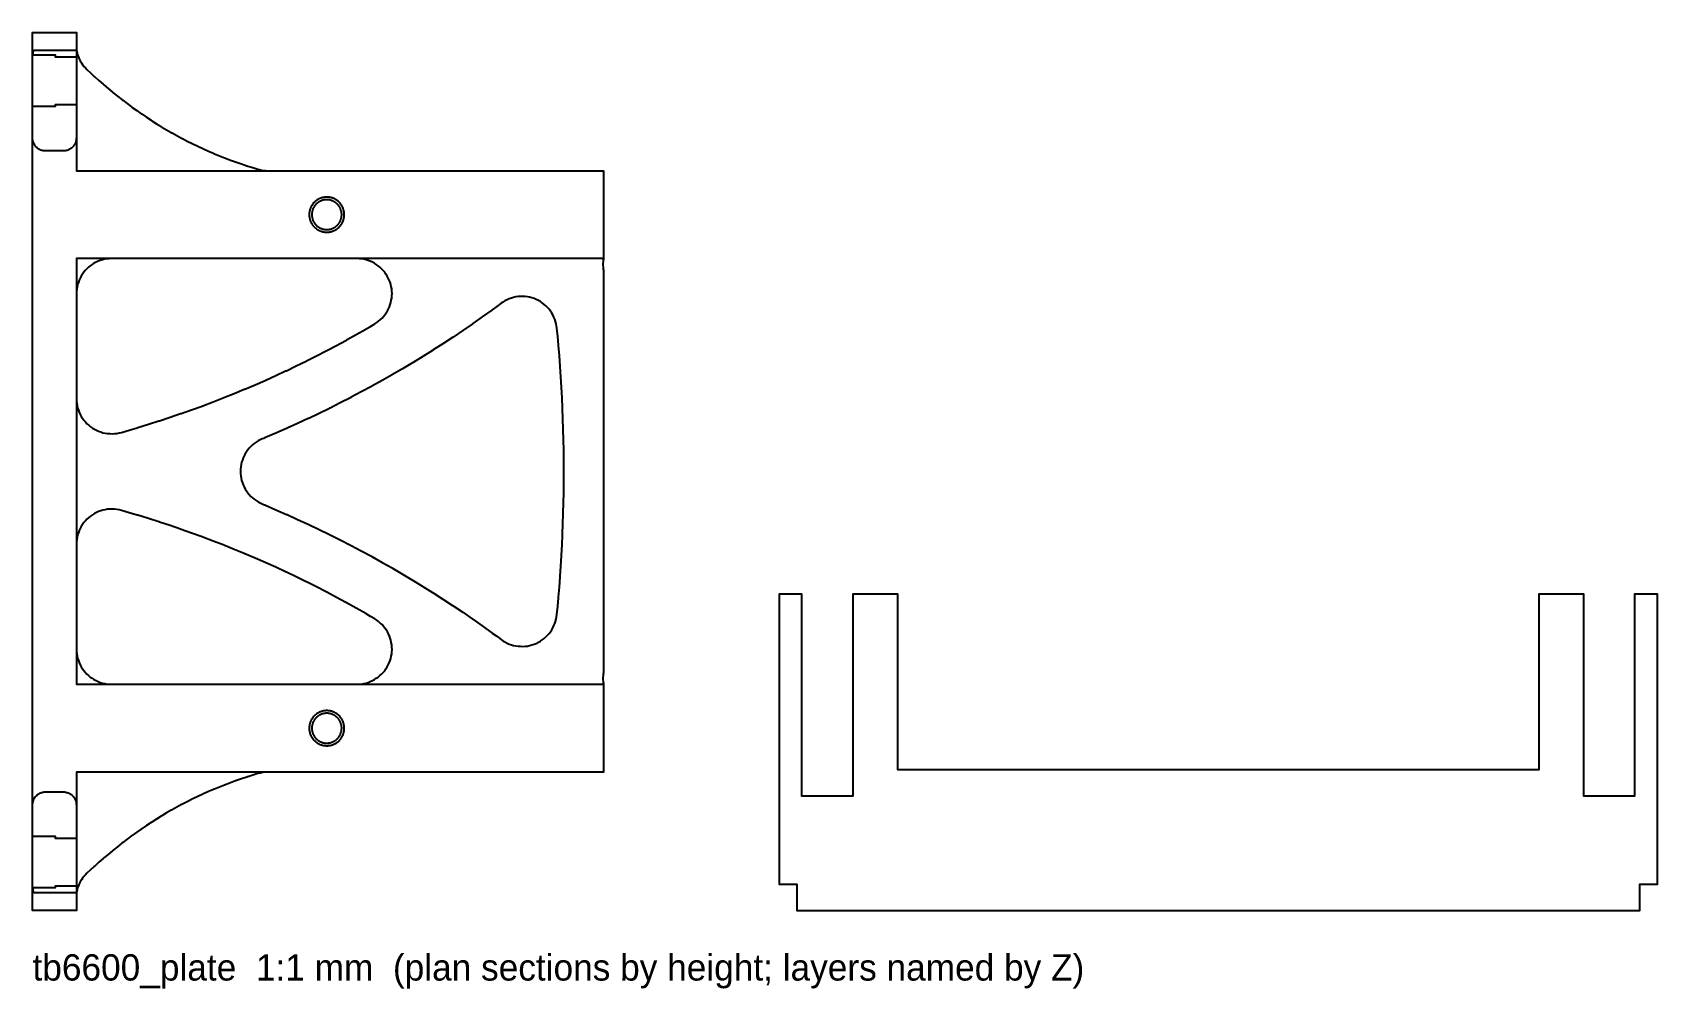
# Model space of a CAD drawing. Header units: millimetres. Extents: x -5 to 180, y -59 to 50.
import ezdxf

# ---------------------------------------------------------------- set-up
doc = ezdxf.new("R2010")
doc.units = ezdxf.units.MM
for name, color, linetype in [('SIDE x-2_5 post face, slots and nut channel', 6, 'Continuous'), ('TEXT', 8, 'Continuous'), ('Z1_5 base frame', 7, 'Continuous'), ('Z20 flange posts', 5, 'Continuous'), ('Z6 seat ribs and insert bores', 1, 'Continuous')]:
    doc.layers.add(name, color=color, linetype=linetype)

msp = doc.modelspace()

# ---------------------------------------------------------------- linework, layer by layer
at = {"layer": 'SIDE x-2_5 post face, slots and nut channel'}
msp.add_lwpolyline([(130, -34), (93.5, -34), (93.5, -24), (93.5, -14), (88.86, -14), (88.54, -14), (88.4, -14), (88.4, -36.12), (88.4, -37), (82.82, -37), (82.6, -37), (82.6, -36.12), (82.6, -14), (82.5, -14), (80, -14), (80, -30.5), (80, -47.01), (81.04, -47.01), (82, -47.01), (82, -48.52), (82, -50), (82.2, -50), (82.34, -50), (82.49, -50), (82.79, -50), (83.01, -50), (83.21, -50), (83.37, -50), (83.49, -50), (83.7, -50), (83.72, -50), (83.9, -50), (83.91, -50), (91.32, -50), (91.98, -50), (92.69, -50), (93.43, -50), (94.18, -50), (94.89, -50), (95.52, -50), (96.02, -50), (96.38, -50), (102.36, -50), (110.64, -50), (157.64, -50), (163.62, -50), (163.98, -50), (164.48, -50), (165.11, -50), (165.82, -50), (166.57, -50), (167.31, -50), (168.02, -50), (168.68, -50), (176.09, -50), (176.1, -50), (176.28, -50), (176.3, -50), (176.51, -50), (176.63, -50), (176.79, -50), (176.99, -50), (177.21, -50), (177.51, -50), (177.66, -50), (177.8, -50), (178, -50), (178, -48.49), (178, -47.01), (178.96, -47.01), (180, -47.01), (180, -30.5), (180, -14), (177.5, -14), (177.4, -14), (177.4, -36.12), (177.4, -37), (177.18, -37), (171.6, -37), (171.6, -36.12), (171.6, -14), (171.46, -14), (171.14, -14), (166.5, -14), (166.5, -24), (166.5, -34), (130, -34)], close=True, dxfattribs=at)
at = {"layer": 'Z1_5 base frame'}
for points in [[(59.99, 22.94), (60, 22.83), (60, 0), (60, -22.83), (59.99, -22.94), (59.97, -23.04), (59.95, -23.26), (59.94, -23.48), (59.94, -23.7), (59.95, -23.92), (59.97, -24.05), (59.99, -24.17), (59.99, -24.21), (60, -24.32), (60, -24.38), (60, -29.23), (60, -34.12), (60, -34.18), (59.99, -34.24), (59.93, -34.25), (59.87, -34.25), (40.92, -34.25), (21.84, -34.25), (21.54, -34.27), (21.24, -34.29), (20.95, -34.36), (20.66, -34.43), (20.08, -34.61), (19.5, -34.79), (19.44, -34.8), (19.39, -34.82), (18.8, -35.02), (18.22, -35.22), (18.16, -35.24), (18.11, -35.26), (17.53, -35.47), (16.96, -35.69), (16.9, -35.71), (16.85, -35.73), (16.28, -35.96), (15.71, -36.19), (15.66, -36.21), (15.6, -36.24), (15.04, -36.48), (14.48, -36.73), (14.43, -36.75), (14.38, -36.78), (13.83, -37.04), (13.27, -37.3), (13.22, -37.32), (13.17, -37.35), (12.62, -37.63), (12.08, -37.91), (12.03, -37.93), (11.98, -37.96), (11.44, -38.25), (10.9, -38.55), (10.85, -38.58), (10.8, -38.6), (10.27, -38.91), (9.74, -39.22), (9.69, -39.25), (9.65, -39.28), (9.12, -39.61), (8.6, -39.94), (8.55, -39.97), (8.5, -40), (7.99, -40.34), (7.47, -40.68), (7.43, -40.72), (7.38, -40.75), (6.87, -41.11), (6.36, -41.47), (6.32, -41.5), (6.27, -41.53), (5.77, -41.91), (5.27, -42.29), (5.22, -42.32), (5.18, -42.35), (4.68, -42.75), (4.19, -43.14), (4.15, -43.17), (4.1, -43.21), (3.61, -43.62), (3.12, -44.03), (3.08, -44.07), (3.04, -44.1), (2.56, -44.53), (2.08, -44.96), (2.04, -44.99), (2, -45.03), (1.6, -45.4), (1.2, -45.78), (1.03, -45.96), (0.86, -46.14), (0.71, -46.34), (0.56, -46.54), (0.44, -46.76), (0.32, -46.98), (0.23, -47.21), (0.13, -47.44), (0.07, -47.68), (0.01, -47.92), (0, -47.94), (0, -47.97), (-0.01, -47.99), (-0.07, -48), (-0.13, -48), (-2.47, -48), (-4.82, -48), (-4.85, -47.94), (-4.87, -47.87), (-4.91, -47.73), (-4.94, -47.59), (-4.96, -47.44), (-4.99, -47.29), (-4.99, -47.15), (-5, -47), (-5, -46.38), (-5, -46.16), (-5, 39.03), (-5, 46.16), (-5, 46.38), (-5, 47), (-4.99, 47.15), (-4.99, 47.29), (-4.96, 47.44), (-4.94, 47.59), (-4.91, 47.73), (-4.87, 47.87), (-4.85, 47.94), (-4.82, 48), (-2.49, 48), (-0.13, 48), (-0.07, 48), (-0.01, 47.99), (0, 47.97), (0, 47.94), (0.01, 47.92), (0.07, 47.68), (0.13, 47.44), (0.23, 47.21), (0.32, 46.98), (0.44, 46.76), (0.56, 46.54), (0.71, 46.34), (0.86, 46.14), (1.03, 45.96), (1.2, 45.78), (1.6, 45.4), (2, 45.03), (2.04, 44.99), (2.08, 44.96), (2.56, 44.53), (3.04, 44.1), (3.08, 44.07), (3.12, 44.03), (3.61, 43.62), (4.1, 43.21), (4.15, 43.17), (4.19, 43.14), (4.68, 42.75), (5.18, 42.35), (5.22, 42.32), (5.27, 42.29), (5.77, 41.91), (6.27, 41.53), (6.32, 41.5), (6.36, 41.47), (6.87, 41.11), (7.38, 40.75), (7.43, 40.72), (7.47, 40.68), (7.99, 40.34), (8.5, 40), (8.55, 39.97), (8.6, 39.94), (9.12, 39.61), (9.65, 39.28), (9.69, 39.25), (9.74, 39.22), (10.27, 38.91), (10.8, 38.6), (10.85, 38.58), (10.9, 38.55), (11.44, 38.25), (11.98, 37.96), (12.03, 37.93), (12.08, 37.91), (12.62, 37.63), (13.17, 37.35), (13.22, 37.32), (13.27, 37.3), (13.83, 37.04), (14.38, 36.78), (14.43, 36.75), (14.48, 36.73), (15.04, 36.48), (15.6, 36.24), (15.66, 36.21), (15.71, 36.19), (16.28, 35.96), (16.85, 35.73), (16.9, 35.71), (16.96, 35.69), (17.53, 35.47), (18.11, 35.26), (18.16, 35.24), (18.22, 35.22), (18.8, 35.02), (19.39, 34.82), (19.44, 34.8), (19.5, 34.79), (20.08, 34.61), (20.66, 34.43), (20.95, 34.36), (21.24, 34.29), (21.54, 34.27), (21.84, 34.25), (40.92, 34.25), (59.87, 34.25), (59.93, 34.25), (59.99, 34.24), (60, 34.18), (60, 34.12), (60, 29.27), (60, 24.38), (60, 24.32), (59.99, 24.21), (59.99, 24.17), (59.97, 24.05), (59.95, 23.92), (59.94, 23.7), (59.94, 23.48), (59.95, 23.26), (59.97, 23.04), (59.99, 22.94)], [(27.44, 27.55), (27.5, 27.52), (27.53, 27.5), (27.59, 27.47), (27.62, 27.46), (27.68, 27.43), (27.74, 27.4), (27.77, 27.39), (27.83, 27.37), (27.86, 27.35), (27.89, 27.34), (27.96, 27.32), (27.99, 27.32), (28.05, 27.3), (28.09, 27.29), (28.15, 27.28), (28.19, 27.28), (28.25, 27.27), (28.28, 27.26), (28.35, 27.26), (28.38, 27.25), (28.45, 27.25), (28.48, 27.25), (28.55, 27.25), (28.62, 27.25), (28.65, 27.26), (28.68, 27.26), (28.75, 27.27), (28.78, 27.27), (28.85, 27.28), (28.91, 27.29), (28.95, 27.3), (29.01, 27.32), (29.04, 27.32), (29.11, 27.34), (29.14, 27.35), (29.17, 27.37), (29.23, 27.39), (29.26, 27.4), (29.32, 27.43), (29.38, 27.46), (29.41, 27.47), (29.44, 27.49), (29.5, 27.52), (29.56, 27.55), (29.59, 27.57), (29.64, 27.61), (29.67, 27.63), (29.69, 27.65), (29.75, 27.69), (29.8, 27.73), (29.82, 27.75), (29.85, 27.77), (29.9, 27.82), (29.92, 27.84), (29.97, 27.89), (29.99, 27.91), (30.03, 27.96), (30.05, 27.99), (30.09, 28.04), (30.13, 28.1), (30.15, 28.12), (30.17, 28.15), (30.21, 28.21), (30.22, 28.24), (30.26, 28.29), (30.27, 28.32), (30.3, 28.38), (30.32, 28.41), (30.34, 28.47), (30.36, 28.5), (30.38, 28.57), (30.39, 28.6), (30.41, 28.66), (30.42, 28.69), (30.44, 28.76), (30.45, 28.79), (30.46, 28.85), (30.47, 28.89), (30.48, 28.95), (30.48, 28.98), (30.49, 29.05), (30.49, 29.08), (30.5, 29.15), (30.5, 29.22), (30.5, 29.25), (30.5, 29.28), (30.5, 29.35), (30.5, 29.38), (30.49, 29.45), (30.48, 29.52), (30.48, 29.55), (30.47, 29.58), (30.46, 29.65), (30.45, 29.68), (30.44, 29.74), (30.42, 29.81), (30.41, 29.84), (30.4, 29.87), (30.38, 29.93), (30.36, 30), (30.34, 30.03), (30.33, 30.06), (30.3, 30.12), (30.29, 30.15), (30.26, 30.21), (30.24, 30.24), (30.21, 30.29), (30.17, 30.35), (30.15, 30.38), (30.11, 30.43), (30.09, 30.46), (30.07, 30.48), (30.03, 30.54), (30.01, 30.56), (29.97, 30.61), (29.92, 30.66), (29.9, 30.68), (29.87, 30.7), (29.82, 30.75), (29.77, 30.79), (29.75, 30.81), (29.72, 30.83), (29.67, 30.87), (29.64, 30.89), (29.59, 30.93), (29.56, 30.95), (29.5, 30.98), (29.44, 31.01), (29.41, 31.03), (29.38, 31.04), (29.32, 31.07), (29.29, 31.09), (29.23, 31.11), (29.17, 31.13), (29.14, 31.15), (29.11, 31.16), (29.04, 31.18), (28.98, 31.19), (28.95, 31.2), (28.91, 31.21), (28.85, 31.22), (28.78, 31.23), (28.75, 31.23), (28.68, 31.24), (28.65, 31.24), (28.62, 31.25), (28.55, 31.25), (28.48, 31.25), (28.45, 31.25), (28.38, 31.25), (28.35, 31.24), (28.32, 31.24), (28.25, 31.23), (28.19, 31.22), (28.15, 31.22), (28.09, 31.21), (28.05, 31.2), (27.99, 31.18), (27.96, 31.18), (27.93, 31.17), (27.86, 31.15), (27.83, 31.13), (27.77, 31.11), (27.74, 31.1), (27.68, 31.07), (27.65, 31.06), (27.59, 31.03), (27.56, 31.01), (27.5, 30.98), (27.47, 30.96), (27.41, 30.93), (27.39, 30.91), (27.33, 30.87), (27.31, 30.85), (27.25, 30.81), (27.23, 30.79), (27.18, 30.75), (27.15, 30.73), (27.1, 30.68), (27.08, 30.66), (27.03, 30.61), (27.01, 30.59), (26.97, 30.54), (26.95, 30.51), (26.91, 30.46), (26.87, 30.4), (26.85, 30.38), (26.83, 30.35), (26.79, 30.29), (26.78, 30.26), (26.74, 30.21), (26.73, 30.18), (26.7, 30.12), (26.68, 30.09), (26.66, 30.03), (26.64, 30), (26.62, 29.93), (26.61, 29.9), (26.59, 29.84), (26.57, 29.78), (26.56, 29.74), (26.55, 29.71), (26.54, 29.65), (26.53, 29.61), (26.52, 29.55), (26.52, 29.52), (26.51, 29.45), (26.51, 29.42), (26.5, 29.35), (26.5, 29.32), (26.5, 29.25), (26.5, 29.22), (26.5, 29.15), (26.5, 29.12), (26.51, 29.05), (26.51, 29.02), (26.52, 28.95), (26.53, 28.92), (26.54, 28.85), (26.55, 28.82), (26.56, 28.76), (26.57, 28.72), (26.59, 28.66), (26.6, 28.63), (26.62, 28.57), (26.63, 28.54), (26.66, 28.47), (26.67, 28.44), (26.7, 28.38), (26.71, 28.35), (26.74, 28.29), (26.76, 28.26), (26.79, 28.21), (26.81, 28.18), (26.85, 28.12), (26.87, 28.1), (26.91, 28.04), (26.93, 28.02), (26.97, 27.96), (26.99, 27.94), (27.03, 27.89), (27.06, 27.87), (27.1, 27.82), (27.13, 27.8), (27.18, 27.75), (27.2, 27.73), (27.25, 27.69), (27.31, 27.65), (27.33, 27.63), (27.36, 27.61), (27.41, 27.57), (27.44, 27.55)], [(0, 20.25), (0, 14.27), (0, 8.29), (0.02, 8.02), (0.04, 7.76), (0.09, 7.5), (0.14, 7.24), (0.23, 6.99), (0.31, 6.74), (0.43, 6.5), (0.55, 6.26), (0.7, 6.05), (0.85, 5.83), (1.02, 5.63), (1.2, 5.43), (1.4, 5.26), (1.6, 5.09), (1.82, 4.94), (2.04, 4.8), (2.28, 4.68), (2.52, 4.57), (2.77, 4.49), (3.02, 4.41), (3.29, 4.36), (3.55, 4.31), (3.81, 4.3), (4.07, 4.29), (4.34, 4.31), (4.6, 4.33), (4.86, 4.39), (5.12, 4.45), (6.01, 4.71), (6.9, 4.97), (6.94, 4.98), (6.98, 4.99), (8.19, 5.37), (9.4, 5.75), (9.44, 5.76), (9.47, 5.77), (10.67, 6.17), (11.86, 6.58), (11.9, 6.59), (11.94, 6.6), (13.12, 7.03), (14.31, 7.45), (14.34, 7.47), (14.38, 7.48), (15.55, 7.93), (16.72, 8.38), (16.76, 8.39), (16.8, 8.41), (17.96, 8.88), (19.11, 9.35), (19.15, 9.37), (19.19, 9.38), (20.34, 9.88), (21.48, 10.37), (21.52, 10.39), (21.56, 10.4), (22.69, 10.92), (23.82, 11.44), (23.86, 11.46), (23.9, 11.47), (25.02, 12.01), (26.14, 12.56), (26.17, 12.57), (26.21, 12.59), (27.32, 13.16), (28.43, 13.72), (28.46, 13.74), (28.5, 13.76), (29.6, 14.35), (30.69, 14.93), (30.73, 14.95), (30.76, 14.97), (31.85, 15.58), (32.93, 16.19), (32.97, 16.21), (33, 16.24), (33.49, 16.52), (33.97, 16.81), (34.19, 16.95), (34.4, 17.1), (34.59, 17.27), (34.79, 17.45), (34.96, 17.65), (35.13, 17.84), (35.27, 18.06), (35.41, 18.28), (35.53, 18.51), (35.64, 18.75), (35.72, 19), (35.81, 19.24), (35.85, 19.5), (35.9, 19.75), (35.92, 20.01), (35.93, 20.28), (35.92, 20.54), (35.9, 20.79), (35.84, 21.05), (35.79, 21.31), (35.71, 21.55), (35.62, 21.8), (35.51, 22.03), (35.39, 22.26), (35.24, 22.48), (35.1, 22.7), (34.93, 22.89), (34.75, 23.09), (34.56, 23.26), (34.36, 23.43), (34.14, 23.57), (33.93, 23.72), (33.69, 23.83), (33.46, 23.95), (33.21, 24.03), (32.97, 24.11), (32.71, 24.17), (32.45, 24.22), (32.19, 24.23), (31.93, 24.25), (17.97, 24.25), (4, 24.25), (3.74, 24.23), (3.48, 24.22), (3.22, 24.16), (2.96, 24.11), (2.72, 24.03), (2.47, 23.95), (2.23, 23.83), (2, 23.71), (1.78, 23.57), (1.56, 23.42), (1.37, 23.25), (1.17, 23.08), (1, 22.88), (0.83, 22.69), (0.68, 22.47), (0.54, 22.25), (0.42, 22.02), (0.3, 21.78), (0.22, 21.53), (0.14, 21.29), (0.09, 21.03), (0.03, 20.77), (0.02, 20.51), (0, 20.25)], [(55.07, 11.97), (55.07, 12), (54.98, 13.17), (54.89, 14.34), (54.89, 14.37), (54.88, 14.4), (54.79, 15.35), (54.71, 16.3), (54.66, 16.57), (54.62, 16.83), (54.55, 17.08), (54.47, 17.33), (54.36, 17.57), (54.25, 17.82), (54.12, 18.04), (53.98, 18.26), (53.81, 18.47), (53.64, 18.67), (53.45, 18.85), (53.25, 19.03), (53.04, 19.19), (52.82, 19.34), (52.59, 19.46), (52.35, 19.59), (52.11, 19.68), (51.86, 19.77), (51.6, 19.83), (51.34, 19.89), (51.08, 19.91), (50.82, 19.93), (50.55, 19.92), (50.29, 19.91), (50.03, 19.87), (49.77, 19.82), (49.52, 19.74), (49.26, 19.66), (49.02, 19.55), (48.78, 19.43), (48.56, 19.29), (48.34, 19.15), (47.85, 18.78), (47.35, 18.41), (47.34, 18.41), (47.33, 18.4), (47.32, 18.39), (47.3, 18.38), (47.29, 18.37), (47.28, 18.37), (46.21, 17.6), (45.13, 16.84), (45.13, 16.83), (45.12, 16.83), (45.1, 16.81), (45.08, 16.8), (45.08, 16.8), (45.07, 16.79), (43.98, 16.05), (42.89, 15.31), (42.88, 15.31), (42.87, 15.3), (42.86, 15.29), (42.84, 15.28), (42.83, 15.27), (42.82, 15.27), (41.72, 14.55), (40.62, 13.84), (40.61, 13.83), (40.6, 13.83), (40.59, 13.82), (40.57, 13.8), (40.56, 13.8), (40.55, 13.79), (39.44, 13.1), (38.33, 12.41), (38.32, 12.41), (38.31, 12.4), (38.29, 12.39), (38.27, 12.38), (38.26, 12.38), (38.25, 12.37), (37.13, 11.7), (36, 11.04), (35.99, 11.03), (35.99, 11.03), (35.97, 11.02), (35.95, 11.01), (35.94, 11), (35.93, 11), (34.79, 10.36), (33.65, 9.71), (33.64, 9.71), (33.64, 9.7), (33.62, 9.69), (33.6, 9.68), (33.59, 9.68), (33.58, 9.67), (32.43, 9.06), (31.28, 8.44), (31.27, 8.44), (31.26, 8.43), (31.24, 8.42), (31.22, 8.41), (31.21, 8.41), (31.2, 8.4), (30.04, 7.81), (28.88, 7.22), (28.87, 7.21), (28.86, 7.21), (28.84, 7.2), (28.82, 7.19), (28.81, 7.18), (28.8, 7.18), (27.62, 6.61), (26.45, 6.04), (26.44, 6.04), (26.43, 6.03), (26.41, 6.03), (26.39, 6.02), (26.38, 6.01), (26.37, 6.01), (25.18, 5.46), (23.99, 4.92), (23.98, 4.92), (23.97, 4.91), (23.95, 4.9), (23.94, 4.89), (23.93, 4.89), (23.92, 4.89), (22.71, 4.37), (21.51, 3.85), (21.5, 3.84), (21.49, 3.84), (21.47, 3.83), (21.45, 3.82), (21.44, 3.82), (21.43, 3.82), (21.3, 3.76), (21.16, 3.7), (20.92, 3.59), (20.69, 3.47), (20.47, 3.33), (20.25, 3.18), (20.05, 3.01), (19.85, 2.84), (19.68, 2.64), (19.5, 2.45), (19.36, 2.23), (19.21, 2.01), (19.09, 1.77), (18.98, 1.54), (18.89, 1.29), (18.81, 1.04), (18.76, 0.78), (18.7, 0.52), (18.69, 0.26), (18.67, 0), (18.69, -0.26), (18.7, -0.52), (18.76, -0.78), (18.81, -1.04), (18.89, -1.29), (18.98, -1.54), (19.09, -1.77), (19.21, -2.01), (19.36, -2.23), (19.5, -2.45), (19.68, -2.64), (19.85, -2.84), (20.05, -3.01), (20.25, -3.18), (20.47, -3.33), (20.69, -3.47), (20.92, -3.59), (21.16, -3.7), (21.3, -3.76), (21.43, -3.82), (21.44, -3.82), (21.45, -3.82), (21.47, -3.83), (21.49, -3.84), (21.5, -3.84), (21.51, -3.85), (22.71, -4.37), (23.92, -4.89), (23.93, -4.89), (23.94, -4.89), (23.95, -4.9), (23.97, -4.91), (23.98, -4.92), (23.99, -4.92), (25.18, -5.46), (26.37, -6.01), (26.38, -6.01), (26.39, -6.02), (26.41, -6.03), (26.43, -6.03), (26.44, -6.04), (26.45, -6.04), (27.62, -6.61), (28.8, -7.18), (28.81, -7.18), (28.82, -7.19), (28.84, -7.2), (28.86, -7.21), (28.87, -7.21), (28.88, -7.22), (30.04, -7.81), (31.2, -8.4), (31.21, -8.41), (31.22, -8.41), (31.24, -8.42), (31.26, -8.43), (31.27, -8.44), (31.28, -8.44), (32.43, -9.06), (33.58, -9.67), (33.59, -9.68), (33.6, -9.68), (33.62, -9.69), (33.64, -9.7), (33.64, -9.71), (33.65, -9.71), (34.79, -10.36), (35.93, -11), (35.94, -11), (35.95, -11.01), (35.97, -11.02), (35.99, -11.03), (35.99, -11.03), (36, -11.04), (37.13, -11.7), (38.25, -12.37), (38.26, -12.38), (38.27, -12.38), (38.29, -12.39), (38.31, -12.4), (38.32, -12.41), (38.33, -12.41), (39.44, -13.1), (40.55, -13.79), (40.56, -13.8), (40.57, -13.8), (40.59, -13.82), (40.6, -13.83), (40.61, -13.83), (40.62, -13.84), (41.72, -14.55), (42.82, -15.27), (42.83, -15.27), (42.84, -15.28), (42.86, -15.29), (42.87, -15.3), (42.88, -15.31), (42.89, -15.31), (43.98, -16.05), (45.07, -16.79), (45.08, -16.8), (45.08, -16.8), (45.1, -16.81), (45.12, -16.83), (45.13, -16.83), (45.13, -16.84), (46.21, -17.6), (47.28, -18.37), (47.29, -18.37), (47.3, -18.38), (47.32, -18.39), (47.33, -18.4), (47.34, -18.41), (47.35, -18.41), (47.85, -18.78), (48.34, -19.15), (48.56, -19.29), (48.78, -19.43), (49.02, -19.55), (49.26, -19.66), (49.52, -19.74), (49.77, -19.82), (50.03, -19.87), (50.29, -19.91), (50.55, -19.92), (50.82, -19.93), (51.08, -19.91), (51.34, -19.89), (51.6, -19.83), (51.86, -19.77), (52.11, -19.68), (52.35, -19.59), (52.59, -19.46), (52.82, -19.34), (53.04, -19.19), (53.25, -19.03), (53.45, -18.85), (53.64, -18.67), (53.81, -18.47), (53.98, -18.26), (54.12, -18.04), (54.25, -17.82), (54.36, -17.57), (54.47, -17.33), (54.55, -17.08), (54.62, -16.83), (54.66, -16.57), (54.71, -16.3), (54.79, -15.35), (54.88, -14.4), (54.89, -14.37), (54.89, -14.34), (54.98, -13.17), (55.07, -12), (55.07, -11.97), (55.08, -11.95), (55.15, -10.78), (55.23, -9.61), (55.23, -9.58), (55.23, -9.55), (55.29, -8.38), (55.34, -7.21), (55.35, -7.18), (55.35, -7.16), (55.39, -5.99), (55.43, -4.82), (55.43, -4.79), (55.43, -4.76), (55.46, -3.59), (55.48, -2.42), (55.48, -2.39), (55.48, -2.37), (55.49, -1.2), (55.5, -0.03), (55.5, 0), (55.5, 0.03), (55.49, 1.2), (55.48, 2.37), (55.48, 2.39), (55.48, 2.42), (55.46, 3.59), (55.43, 4.76), (55.43, 4.79), (55.43, 4.82), (55.39, 5.99), (55.35, 7.16), (55.35, 7.18), (55.34, 7.21), (55.29, 8.38), (55.23, 9.55), (55.23, 9.58), (55.23, 9.61), (55.15, 10.78), (55.08, 11.95), (55.07, 11.97)], [(0, -8.29), (0, -14.27), (0, -20.25), (0.02, -20.51), (0.03, -20.77), (0.09, -21.03), (0.14, -21.29), (0.22, -21.53), (0.3, -21.78), (0.42, -22.02), (0.54, -22.25), (0.68, -22.47), (0.83, -22.69), (1, -22.88), (1.17, -23.08), (1.37, -23.25), (1.56, -23.42), (1.78, -23.57), (2, -23.71), (2.23, -23.83), (2.47, -23.95), (2.72, -24.03), (2.96, -24.11), (3.22, -24.16), (3.48, -24.22), (3.74, -24.23), (4, -24.25), (17.97, -24.25), (31.93, -24.25), (32.19, -24.23), (32.45, -24.22), (32.71, -24.17), (32.97, -24.11), (33.21, -24.03), (33.46, -23.95), (33.69, -23.83), (33.93, -23.72), (34.14, -23.57), (34.36, -23.43), (34.56, -23.26), (34.75, -23.09), (34.93, -22.89), (35.1, -22.7), (35.24, -22.48), (35.39, -22.26), (35.51, -22.03), (35.62, -21.8), (35.71, -21.55), (35.79, -21.31), (35.84, -21.05), (35.9, -20.79), (35.92, -20.54), (35.93, -20.28), (35.92, -20.01), (35.9, -19.75), (35.85, -19.5), (35.81, -19.24), (35.72, -19), (35.64, -18.75), (35.53, -18.51), (35.41, -18.28), (35.27, -18.06), (35.13, -17.84), (34.96, -17.65), (34.79, -17.45), (34.59, -17.27), (34.4, -17.1), (34.19, -16.95), (33.97, -16.81), (33.49, -16.52), (33, -16.24), (32.97, -16.21), (32.93, -16.19), (31.85, -15.58), (30.76, -14.97), (30.73, -14.95), (30.69, -14.93), (29.6, -14.35), (28.5, -13.76), (28.46, -13.74), (28.43, -13.72), (27.32, -13.16), (26.21, -12.59), (26.17, -12.57), (26.14, -12.56), (25.02, -12.01), (23.9, -11.47), (23.86, -11.46), (23.82, -11.44), (22.69, -10.92), (21.56, -10.4), (21.52, -10.39), (21.48, -10.37), (20.34, -9.88), (19.19, -9.38), (19.15, -9.37), (19.11, -9.35), (17.96, -8.88), (16.8, -8.41), (16.76, -8.39), (16.72, -8.38), (15.55, -7.93), (14.38, -7.48), (14.34, -7.47), (14.31, -7.45), (13.12, -7.03), (11.94, -6.6), (11.9, -6.59), (11.86, -6.58), (10.67, -6.17), (9.47, -5.77), (9.44, -5.76), (9.4, -5.75), (8.19, -5.37), (6.98, -4.99), (6.94, -4.98), (6.9, -4.97), (6.01, -4.71), (5.12, -4.45), (4.86, -4.39), (4.6, -4.33), (4.34, -4.31), (4.07, -4.29), (3.81, -4.3), (3.55, -4.31), (3.29, -4.36), (3.02, -4.41), (2.77, -4.49), (2.52, -4.57), (2.28, -4.68), (2.04, -4.8), (1.82, -4.94), (1.6, -5.09), (1.4, -5.26), (1.2, -5.43), (1.02, -5.63), (0.85, -5.83), (0.7, -6.05), (0.55, -6.26), (0.43, -6.5), (0.31, -6.74), (0.23, -6.99), (0.14, -7.24), (0.09, -7.5), (0.04, -7.76), (0.02, -8.02), (0, -8.29)], [(27.44, -30.95), (27.5, -30.98), (27.53, -31), (27.59, -31.03), (27.62, -31.04), (27.68, -31.07), (27.74, -31.1), (27.77, -31.11), (27.83, -31.13), (27.86, -31.15), (27.89, -31.16), (27.96, -31.18), (27.99, -31.18), (28.05, -31.2), (28.09, -31.21), (28.15, -31.22), (28.19, -31.22), (28.25, -31.23), (28.28, -31.24), (28.35, -31.24), (28.38, -31.25), (28.45, -31.25), (28.48, -31.25), (28.55, -31.25), (28.62, -31.25), (28.65, -31.24), (28.68, -31.24), (28.75, -31.23), (28.78, -31.23), (28.85, -31.22), (28.91, -31.21), (28.95, -31.2), (29.01, -31.18), (29.04, -31.18), (29.11, -31.16), (29.14, -31.15), (29.17, -31.13), (29.23, -31.11), (29.26, -31.1), (29.32, -31.07), (29.38, -31.04), (29.41, -31.03), (29.44, -31.01), (29.5, -30.98), (29.56, -30.95), (29.59, -30.93), (29.64, -30.89), (29.67, -30.87), (29.69, -30.85), (29.75, -30.81), (29.8, -30.77), (29.82, -30.75), (29.85, -30.73), (29.9, -30.68), (29.92, -30.66), (29.97, -30.61), (29.99, -30.59), (30.03, -30.54), (30.05, -30.51), (30.09, -30.46), (30.13, -30.4), (30.15, -30.38), (30.17, -30.35), (30.21, -30.29), (30.22, -30.26), (30.26, -30.21), (30.27, -30.18), (30.3, -30.12), (30.32, -30.09), (30.34, -30.03), (30.36, -30), (30.38, -29.93), (30.39, -29.9), (30.41, -29.84), (30.42, -29.81), (30.44, -29.74), (30.45, -29.71), (30.46, -29.65), (30.47, -29.61), (30.48, -29.55), (30.48, -29.52), (30.49, -29.45), (30.49, -29.42), (30.5, -29.35), (30.5, -29.28), (30.5, -29.25), (30.5, -29.22), (30.5, -29.15), (30.5, -29.12), (30.49, -29.05), (30.48, -28.98), (30.48, -28.95), (30.47, -28.92), (30.46, -28.85), (30.45, -28.82), (30.44, -28.76), (30.42, -28.69), (30.41, -28.66), (30.4, -28.63), (30.38, -28.57), (30.36, -28.5), (30.34, -28.47), (30.33, -28.44), (30.3, -28.38), (30.29, -28.35), (30.26, -28.29), (30.24, -28.26), (30.21, -28.21), (30.17, -28.15), (30.15, -28.12), (30.11, -28.07), (30.09, -28.04), (30.07, -28.02), (30.03, -27.96), (30.01, -27.94), (29.97, -27.89), (29.92, -27.84), (29.9, -27.82), (29.87, -27.8), (29.82, -27.75), (29.77, -27.71), (29.75, -27.69), (29.72, -27.67), (29.67, -27.63), (29.64, -27.61), (29.59, -27.57), (29.56, -27.55), (29.5, -27.52), (29.44, -27.49), (29.41, -27.47), (29.38, -27.46), (29.32, -27.43), (29.29, -27.41), (29.23, -27.39), (29.17, -27.37), (29.14, -27.35), (29.11, -27.34), (29.04, -27.32), (28.98, -27.31), (28.95, -27.3), (28.91, -27.29), (28.85, -27.28), (28.78, -27.27), (28.75, -27.27), (28.68, -27.26), (28.65, -27.26), (28.62, -27.25), (28.55, -27.25), (28.48, -27.25), (28.45, -27.25), (28.38, -27.25), (28.35, -27.26), (28.32, -27.26), (28.25, -27.27), (28.19, -27.28), (28.15, -27.28), (28.09, -27.29), (28.05, -27.3), (27.99, -27.32), (27.96, -27.32), (27.93, -27.33), (27.86, -27.35), (27.83, -27.37), (27.77, -27.39), (27.74, -27.4), (27.68, -27.43), (27.65, -27.44), (27.59, -27.47), (27.56, -27.49), (27.5, -27.52), (27.47, -27.54), (27.41, -27.57), (27.39, -27.59), (27.33, -27.63), (27.31, -27.65), (27.25, -27.69), (27.23, -27.71), (27.18, -27.75), (27.15, -27.77), (27.1, -27.82), (27.08, -27.84), (27.03, -27.89), (27.01, -27.91), (26.97, -27.96), (26.95, -27.99), (26.91, -28.04), (26.87, -28.1), (26.85, -28.12), (26.83, -28.15), (26.79, -28.21), (26.78, -28.24), (26.74, -28.29), (26.73, -28.32), (26.7, -28.38), (26.68, -28.41), (26.66, -28.47), (26.64, -28.5), (26.62, -28.57), (26.61, -28.6), (26.59, -28.66), (26.57, -28.72), (26.56, -28.76), (26.55, -28.79), (26.54, -28.85), (26.53, -28.89), (26.52, -28.95), (26.52, -28.98), (26.51, -29.05), (26.51, -29.08), (26.5, -29.15), (26.5, -29.18), (26.5, -29.25), (26.5, -29.28), (26.5, -29.35), (26.5, -29.38), (26.51, -29.45), (26.51, -29.48), (26.52, -29.55), (26.53, -29.58), (26.54, -29.65), (26.55, -29.68), (26.56, -29.74), (26.57, -29.78), (26.59, -29.84), (26.6, -29.87), (26.62, -29.93), (26.63, -29.96), (26.66, -30.03), (26.67, -30.06), (26.7, -30.12), (26.71, -30.15), (26.74, -30.21), (26.76, -30.24), (26.79, -30.29), (26.81, -30.32), (26.85, -30.38), (26.87, -30.4), (26.91, -30.46), (26.93, -30.48), (26.97, -30.54), (26.99, -30.56), (27.03, -30.61), (27.06, -30.63), (27.1, -30.68), (27.13, -30.7), (27.18, -30.75), (27.2, -30.77), (27.25, -30.81), (27.31, -30.85), (27.33, -30.87), (27.36, -30.89), (27.41, -30.93), (27.44, -30.95)]]:
    msp.add_lwpolyline(points, close=True, dxfattribs=at)
at = {"layer": 'Z20 flange posts'}
for points in [[(0, 50), (0, 47.76), (0, 47.2), (-1.6, 47.2), (-2.4, 47.2), (-2.4, 47.31), (-2.4, 47.4), (-3.19, 47.4), (-5, 47.4), (-5, 48.19), (-5, 50), (-2.42, 50), (0, 50)], [(0, 41.8), (0, 39.27), (0, 38), (-0.01, 37.88), (-0.01, 37.85), (-0.02, 37.74), (-0.03, 37.71), (-0.06, 37.59), (-0.06, 37.56), (-0.1, 37.45), (-0.11, 37.43), (-0.16, 37.32), (-0.18, 37.29), (-0.24, 37.19), (-0.25, 37.17), (-0.32, 37.07), (-0.34, 37.05), (-0.42, 36.96), (-0.44, 36.94), (-0.53, 36.86), (-0.55, 36.84), (-0.64, 36.77), (-0.67, 36.75), (-0.77, 36.69), (-0.79, 36.68), (-0.9, 36.63), (-0.93, 36.61), (-1.04, 36.57), (-1.06, 36.56), (-1.18, 36.54), (-1.21, 36.53), (-1.32, 36.51), (-1.35, 36.51), (-1.47, 36.5), (-1.5, 36.5), (-3.1, 36.5), (-3.5, 36.5), (-3.62, 36.51), (-3.65, 36.51), (-3.76, 36.52), (-3.79, 36.53), (-3.91, 36.56), (-3.94, 36.56), (-4.05, 36.6), (-4.07, 36.61), (-4.18, 36.66), (-4.21, 36.68), (-4.31, 36.74), (-4.33, 36.75), (-4.43, 36.82), (-4.45, 36.84), (-4.54, 36.92), (-4.56, 36.94), (-4.64, 37.03), (-4.66, 37.05), (-4.73, 37.14), (-4.75, 37.17), (-4.81, 37.27), (-4.82, 37.29), (-4.87, 37.4), (-4.89, 37.43), (-4.93, 37.54), (-4.94, 37.56), (-4.96, 37.68), (-4.97, 37.71), (-4.99, 37.82), (-4.99, 37.85), (-5, 37.97), (-5, 38), (-5, 38.72), (-5, 41.6), (-3.19, 41.6), (-2.4, 41.6), (-2.4, 41.76), (-2.4, 41.8), (-1.6, 41.8), (0, 41.8)], [(0, -38), (0, -39.27), (0, -41.8), (-1.6, -41.8), (-2.4, -41.8), (-2.4, -41.69), (-2.4, -41.6), (-3.19, -41.6), (-5, -41.6), (-5, -38.72), (-5, -38), (-4.99, -37.88), (-4.99, -37.85), (-4.98, -37.74), (-4.97, -37.71), (-4.94, -37.59), (-4.94, -37.56), (-4.9, -37.45), (-4.89, -37.43), (-4.84, -37.32), (-4.82, -37.29), (-4.76, -37.19), (-4.75, -37.17), (-4.68, -37.07), (-4.66, -37.05), (-4.58, -36.96), (-4.56, -36.94), (-4.47, -36.86), (-4.45, -36.84), (-4.36, -36.77), (-4.33, -36.75), (-4.23, -36.69), (-4.21, -36.68), (-4.1, -36.63), (-4.07, -36.61), (-3.96, -36.57), (-3.94, -36.56), (-3.82, -36.54), (-3.79, -36.53), (-3.68, -36.51), (-3.65, -36.51), (-3.53, -36.5), (-3.5, -36.5), (-1.9, -36.5), (-1.5, -36.5), (-1.38, -36.51), (-1.35, -36.51), (-1.24, -36.52), (-1.21, -36.53), (-1.09, -36.56), (-1.06, -36.56), (-0.95, -36.6), (-0.93, -36.61), (-0.82, -36.66), (-0.79, -36.68), (-0.69, -36.74), (-0.67, -36.75), (-0.57, -36.82), (-0.55, -36.84), (-0.46, -36.92), (-0.44, -36.94), (-0.36, -37.03), (-0.34, -37.05), (-0.27, -37.14), (-0.25, -37.17), (-0.19, -37.27), (-0.18, -37.29), (-0.13, -37.4), (-0.11, -37.43), (-0.07, -37.54), (-0.06, -37.56), (-0.04, -37.68), (-0.03, -37.71), (-0.01, -37.82), (-0.01, -37.85), (0, -37.97), (0, -38)], [(0, -47.2), (0, -47.76), (0, -50), (-2.58, -50), (-5, -50), (-5, -48.19), (-5, -47.4), (-3.19, -47.4), (-2.4, -47.4), (-2.4, -47.24), (-2.4, -47.2), (-1.6, -47.2), (0, -47.2)]]:
    msp.add_lwpolyline(points, close=True, dxfattribs=at)
at = {"layer": 'Z6 seat ribs and insert bores'}
for points in [[(0, -46.54), (0, -47.78), (0, -49.35), (0, -50), (-0.46, -50), (-5, -50), (-5, -49.22), (-5, -47.12), (-5, -45.38), (-5, -44.51), (-5, -43.62), (-5, 15.12), (-5, 43.62), (-5, 44.51), (-5, 45.38), (-5, 47.12), (-5, 49.22), (-5, 50), (-4.54, 50), (0, 50), (0, 49.35), (0, 47.78), (0, 46.54), (0, 39.73), (0, 34.25), (8.74, 34.25), (44.74, 34.25), (59.95, 34.25), (60, 34.25), (60, 34.2), (60, 30.31), (60, 24.3), (60, 24.25), (60, 24.25), (48.77, 24.25), (12.77, 24.25), (1.6, 24.25), (0, 24.25), (0, 22.65), (0, 17.86), (0, 11.24), (0, -17.86), (0, -22.65), (0, -24.25), (1.6, -24.25), (12.77, -24.25), (48.77, -24.25), (60, -24.25), (60, -24.25), (60, -24.3), (60, -30.31), (60, -34.2), (60, -34.25), (59.95, -34.25), (44.74, -34.25), (8.74, -34.25), (0, -34.25), (0, -39.73), (0, -46.54)], [(27.35, 30.5), (27.31, 30.47), (27.28, 30.43), (27.25, 30.41), (27.23, 30.38), (27.2, 30.34), (27.18, 30.31), (27.14, 30.28), (27.12, 30.25), (27.1, 30.21), (27.08, 30.18), (27.05, 30.14), (27.03, 30.1), (27.01, 30.06), (26.99, 30.03), (26.97, 29.99), (26.95, 29.94), (26.93, 29.91), (26.92, 29.88), (26.9, 29.83), (26.89, 29.79), (26.88, 29.75), (26.87, 29.72), (26.85, 29.67), (26.84, 29.63), (26.83, 29.59), (26.83, 29.55), (26.82, 29.5), (26.81, 29.47), (26.81, 29.42), (26.8, 29.37), (26.8, 29.33), (26.8, 29.3), (26.8, 29.25), (26.8, 29.21), (26.8, 29.17), (26.81, 29.12), (26.81, 29.08), (26.81, 29.03), (26.82, 29), (26.83, 28.95), (26.83, 28.91), (26.84, 28.87), (26.85, 28.83), (26.86, 28.8), (26.88, 28.75), (26.89, 28.71), (26.9, 28.67), (26.92, 28.63), (26.93, 28.59), (26.95, 28.55), (26.97, 28.51), (26.98, 28.48), (27.01, 28.44), (27.03, 28.41), (27.05, 28.36), (27.08, 28.32), (27.1, 28.29), (27.12, 28.26), (27.14, 28.22), (27.18, 28.19), (27.2, 28.16), (27.22, 28.13), (27.25, 28.09), (27.28, 28.07), (27.31, 28.03), (27.34, 28.01), (27.38, 27.98), (27.4, 27.95), (27.44, 27.92), (27.47, 27.9), (27.51, 27.87), (27.54, 27.85), (27.58, 27.82), (27.62, 27.8), (27.65, 27.78), (27.68, 27.76), (27.72, 27.74), (27.76, 27.72), (27.8, 27.7), (27.83, 27.69), (27.88, 27.67), (27.91, 27.66), (27.96, 27.64), (27.99, 27.63), (28.04, 27.61), (28.07, 27.6), (28.12, 27.59), (28.16, 27.59), (28.2, 27.58), (28.24, 27.57), (28.29, 27.56), (28.34, 27.56), (28.37, 27.55), (28.41, 27.55), (28.46, 27.55), (28.49, 27.55), (28.54, 27.55), (28.58, 27.55), (28.63, 27.55), (28.68, 27.56), (28.71, 27.56), (28.75, 27.57), (28.8, 27.58), (28.83, 27.58), (28.88, 27.59), (28.91, 27.6), (28.96, 27.61), (29, 27.62), (29.04, 27.64), (29.08, 27.65), (29.12, 27.67), (29.15, 27.68), (29.2, 27.7), (29.23, 27.72), (29.28, 27.74), (29.31, 27.75), (29.35, 27.78), (29.39, 27.8), (29.42, 27.82), (29.45, 27.84), (29.49, 27.87), (29.52, 27.89), (29.56, 27.92), (29.59, 27.94), (29.62, 27.98), (29.65, 28), (29.69, 28.03), (29.71, 28.06), (29.75, 28.09), (29.77, 28.12), (29.8, 28.16), (29.82, 28.19), (29.86, 28.22), (29.88, 28.25), (29.9, 28.29), (29.93, 28.33), (29.95, 28.36), (29.97, 28.4), (29.99, 28.44), (30.02, 28.48), (30.03, 28.51), (30.05, 28.55), (30.07, 28.59), (30.08, 28.62), (30.1, 28.67), (30.11, 28.71), (30.12, 28.75), (30.13, 28.78), (30.15, 28.83), (30.16, 28.87), (30.17, 28.91), (30.17, 28.95), (30.18, 29), (30.19, 29.03), (30.19, 29.08), (30.19, 29.12), (30.2, 29.17), (30.2, 29.2), (30.2, 29.25), (30.2, 29.29), (30.2, 29.33), (30.2, 29.37), (30.19, 29.42), (30.19, 29.46), (30.18, 29.5), (30.17, 29.54), (30.17, 29.59), (30.16, 29.63), (30.15, 29.67), (30.14, 29.7), (30.12, 29.75), (30.11, 29.79), (30.1, 29.83), (30.08, 29.87), (30.07, 29.91), (30.05, 29.95), (30.03, 29.99), (30.02, 30.02), (29.99, 30.06), (29.97, 30.09), (29.95, 30.14), (29.93, 30.17), (29.9, 30.21), (29.88, 30.24), (29.86, 30.28), (29.83, 30.3), (29.8, 30.34), (29.77, 30.38), (29.75, 30.41), (29.71, 30.44), (29.69, 30.47), (29.66, 30.49), (29.62, 30.52), (29.59, 30.56), (29.56, 30.58), (29.53, 30.6), (29.49, 30.63), (29.46, 30.65), (29.42, 30.68), (29.39, 30.7), (29.35, 30.72), (29.32, 30.74), (29.28, 30.76), (29.23, 30.78), (29.2, 30.8), (29.17, 30.81), (29.12, 30.83), (29.09, 30.84), (29.04, 30.86), (29, 30.88), (28.96, 30.89), (28.93, 30.9), (28.88, 30.91), (28.83, 30.92), (28.8, 30.92), (28.76, 30.93), (28.71, 30.94), (28.68, 30.94), (28.63, 30.95), (28.59, 30.95), (28.54, 30.95), (28.51, 30.95), (28.46, 30.95), (28.42, 30.95), (28.37, 30.95), (28.34, 30.94), (28.29, 30.94), (28.25, 30.93), (28.2, 30.92), (28.17, 30.92), (28.12, 30.91), (28.09, 30.9), (28.04, 30.89), (27.99, 30.87), (27.96, 30.86), (27.92, 30.85), (27.88, 30.83), (27.83, 30.81), (27.8, 30.8), (27.77, 30.78), (27.72, 30.76), (27.69, 30.75), (27.65, 30.72), (27.61, 30.7), (27.58, 30.68), (27.55, 30.66), (27.51, 30.63), (27.48, 30.61), (27.44, 30.58), (27.4, 30.55), (27.38, 30.52), (27.35, 30.5)], [(27.35, -28), (27.31, -28.03), (27.28, -28.07), (27.25, -28.09), (27.23, -28.12), (27.2, -28.16), (27.18, -28.19), (27.14, -28.22), (27.12, -28.25), (27.1, -28.29), (27.08, -28.32), (27.05, -28.36), (27.03, -28.4), (27.01, -28.44), (26.99, -28.47), (26.97, -28.51), (26.95, -28.56), (26.93, -28.59), (26.92, -28.62), (26.9, -28.67), (26.89, -28.71), (26.88, -28.75), (26.87, -28.78), (26.85, -28.83), (26.84, -28.87), (26.83, -28.91), (26.83, -28.95), (26.82, -29), (26.81, -29.03), (26.81, -29.08), (26.8, -29.13), (26.8, -29.17), (26.8, -29.2), (26.8, -29.25), (26.8, -29.29), (26.8, -29.33), (26.81, -29.38), (26.81, -29.42), (26.81, -29.47), (26.82, -29.5), (26.83, -29.55), (26.83, -29.59), (26.84, -29.63), (26.85, -29.67), (26.86, -29.7), (26.88, -29.75), (26.89, -29.79), (26.9, -29.83), (26.92, -29.87), (26.93, -29.91), (26.95, -29.95), (26.97, -29.99), (26.98, -30.02), (27.01, -30.06), (27.03, -30.09), (27.05, -30.14), (27.08, -30.18), (27.1, -30.21), (27.12, -30.24), (27.14, -30.28), (27.18, -30.31), (27.2, -30.34), (27.22, -30.37), (27.25, -30.41), (27.28, -30.43), (27.31, -30.47), (27.34, -30.49), (27.38, -30.52), (27.4, -30.55), (27.44, -30.58), (27.47, -30.6), (27.51, -30.63), (27.54, -30.65), (27.58, -30.68), (27.62, -30.7), (27.65, -30.72), (27.68, -30.74), (27.72, -30.76), (27.76, -30.78), (27.8, -30.8), (27.83, -30.81), (27.88, -30.83), (27.91, -30.84), (27.96, -30.86), (27.99, -30.87), (28.04, -30.89), (28.07, -30.9), (28.12, -30.91), (28.16, -30.91), (28.2, -30.92), (28.24, -30.93), (28.29, -30.94), (28.34, -30.94), (28.37, -30.95), (28.41, -30.95), (28.46, -30.95), (28.49, -30.95), (28.54, -30.95), (28.58, -30.95), (28.63, -30.95), (28.68, -30.94), (28.71, -30.94), (28.75, -30.93), (28.8, -30.92), (28.83, -30.92), (28.88, -30.91), (28.91, -30.9), (28.96, -30.89), (29, -30.88), (29.04, -30.86), (29.08, -30.85), (29.12, -30.83), (29.15, -30.82), (29.2, -30.8), (29.23, -30.78), (29.28, -30.76), (29.31, -30.75), (29.35, -30.72), (29.39, -30.7), (29.42, -30.68), (29.45, -30.66), (29.49, -30.63), (29.52, -30.61), (29.56, -30.58), (29.59, -30.56), (29.62, -30.52), (29.65, -30.5), (29.69, -30.47), (29.71, -30.44), (29.75, -30.41), (29.77, -30.38), (29.8, -30.34), (29.82, -30.31), (29.86, -30.28), (29.88, -30.25), (29.9, -30.21), (29.93, -30.17), (29.95, -30.14), (29.97, -30.1), (29.99, -30.06), (30.02, -30.02), (30.03, -29.99), (30.05, -29.95), (30.07, -29.91), (30.08, -29.88), (30.1, -29.83), (30.11, -29.79), (30.12, -29.75), (30.13, -29.72), (30.15, -29.67), (30.16, -29.63), (30.17, -29.59), (30.17, -29.55), (30.18, -29.5), (30.19, -29.47), (30.19, -29.42), (30.19, -29.38), (30.2, -29.33), (30.2, -29.3), (30.2, -29.25), (30.2, -29.21), (30.2, -29.17), (30.2, -29.13), (30.19, -29.08), (30.19, -29.04), (30.18, -29), (30.17, -28.96), (30.17, -28.91), (30.16, -28.87), (30.15, -28.83), (30.14, -28.8), (30.12, -28.75), (30.11, -28.71), (30.1, -28.67), (30.08, -28.63), (30.07, -28.59), (30.05, -28.55), (30.03, -28.51), (30.02, -28.48), (29.99, -28.44), (29.97, -28.41), (29.95, -28.36), (29.93, -28.33), (29.9, -28.29), (29.88, -28.26), (29.86, -28.22), (29.83, -28.2), (29.8, -28.16), (29.77, -28.12), (29.75, -28.09), (29.71, -28.06), (29.69, -28.03), (29.66, -28.01), (29.62, -27.98), (29.59, -27.94), (29.56, -27.92), (29.53, -27.9), (29.49, -27.87), (29.46, -27.85), (29.42, -27.82), (29.39, -27.8), (29.35, -27.78), (29.32, -27.76), (29.28, -27.74), (29.23, -27.72), (29.2, -27.7), (29.17, -27.69), (29.12, -27.67), (29.09, -27.66), (29.04, -27.64), (29, -27.62), (28.96, -27.61), (28.93, -27.6), (28.88, -27.59), (28.83, -27.58), (28.8, -27.58), (28.76, -27.57), (28.71, -27.56), (28.68, -27.56), (28.63, -27.55), (28.59, -27.55), (28.54, -27.55), (28.51, -27.55), (28.46, -27.55), (28.42, -27.55), (28.37, -27.55), (28.34, -27.56), (28.29, -27.56), (28.25, -27.57), (28.2, -27.58), (28.17, -27.58), (28.12, -27.59), (28.09, -27.6), (28.04, -27.61), (27.99, -27.63), (27.96, -27.64), (27.92, -27.65), (27.88, -27.67), (27.83, -27.69), (27.8, -27.7), (27.77, -27.72), (27.72, -27.74), (27.69, -27.75), (27.65, -27.78), (27.61, -27.8), (27.58, -27.82), (27.55, -27.84), (27.51, -27.87), (27.48, -27.89), (27.44, -27.92), (27.4, -27.95), (27.38, -27.98), (27.35, -28)]]:
    msp.add_lwpolyline(points, close=True, dxfattribs=at)

# ---------------------------------------------------------------- texts
at = {"layer": 'TEXT'}
msp.add_text('tb6600_plate  1:1 mm  (plan sections by height; layers named by Z)', height=3, dxfattribs=at).set_placement((-5, -58))

doc.saveas('drawing.dxf')
